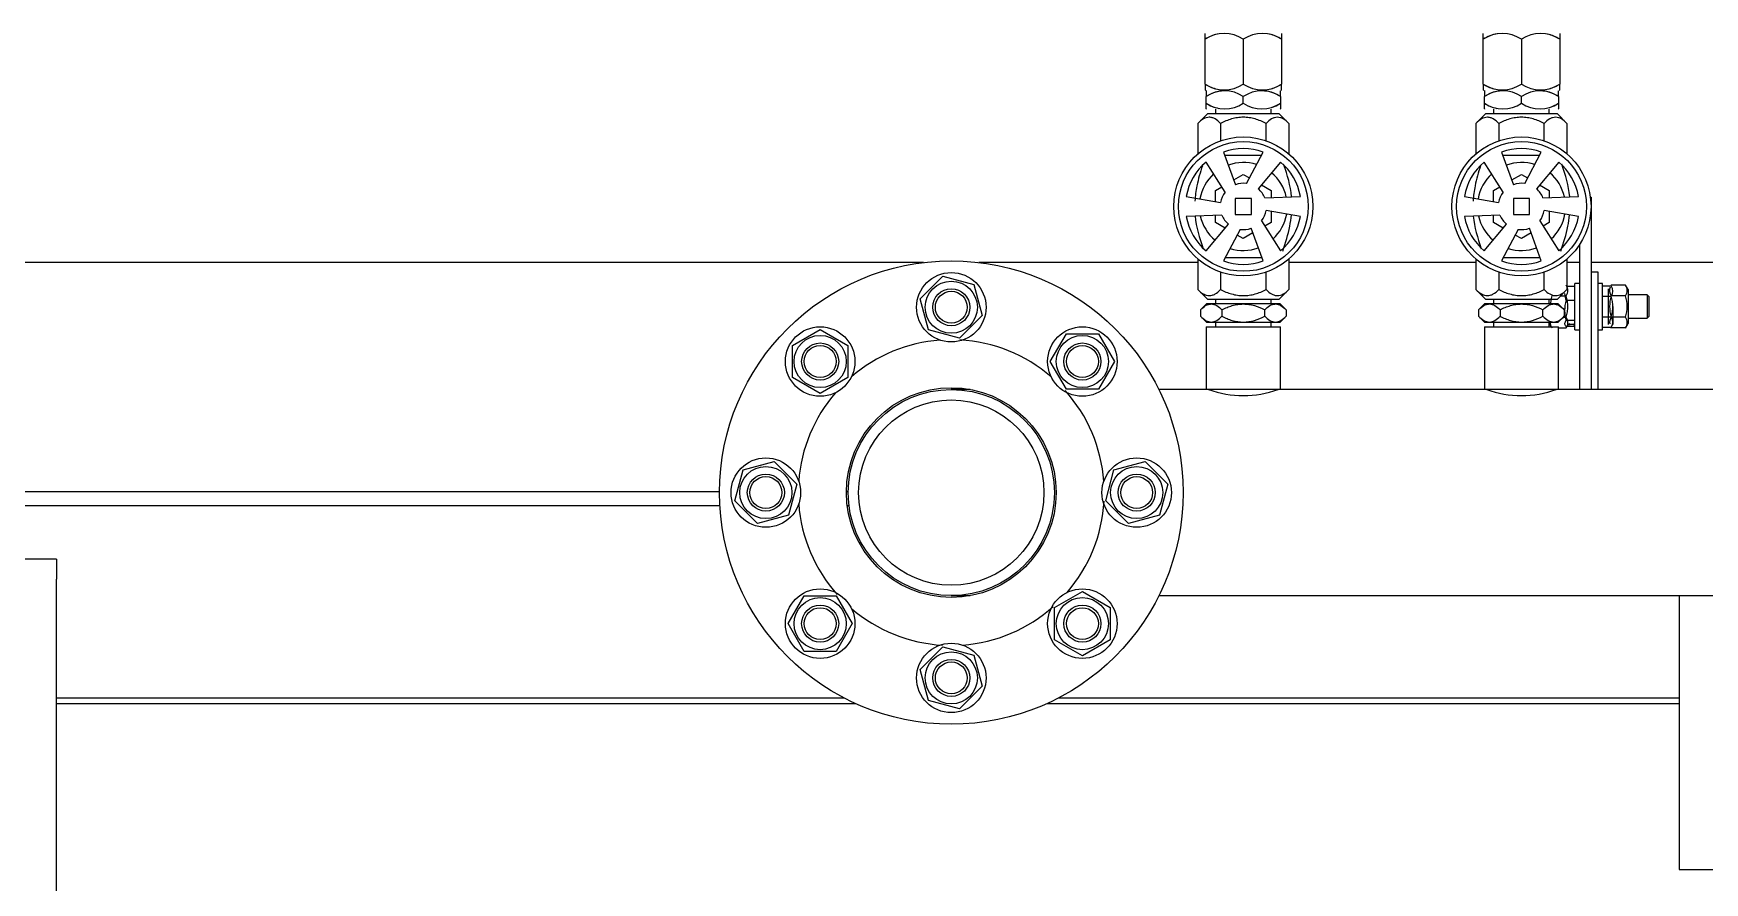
# Model space of a CAD drawing. Extents: x -681219 to -550379, y -242630 to -158199.
# Drawn here: x -625652 to -624718, y -172570 to -172095 of the extents above; entities that cross this region are included whole.
import ezdxf

# ---------------------------------------------------------------- set-up
doc = ezdxf.new("R2010")
doc.units = 0
doc.header["$LTSCALE"] = 1000
for name, color, linetype in [('$TD_AUDIT_GENERATED_(1B1D)', 7, 'CONTINUOUS'), ('$TD_AUDIT_GENERATED_(622A)', 7, 'CONTINUOUS'), ('10_GB93', 7, 'CONTINUOUS'), ('10_GB97.1', 7, 'CONTINUOUS'), ('10_GB97.1_A', 7, 'CONTINUOUS'), ('16_GB97.1', 7, 'CONTINUOUS'), ('B1OS_截止阀DN20', 7, 'CONTINUOUS'), ('DN20×200_YJR3-4C', 7, 'CONTINUOUS'), ('GB3289.26内接头DN20', 7, 'CONTINUOUS'), ('GB9119.8_法兰_DN80', 7, 'CONTINUOUS'), ('M10_GB6170', 7, 'CONTINUOUS'), ('M10_GB6170_A', 7, 'CONTINUOUS'), ('M10×25_GB5783_A', 7, 'CONTINUOUS'), ('M10×30_GB5782', 7, 'CONTINUOUS'), ('M16_GB6170', 7, 'CONTINUOUS'), ('M16×65_GB5783', 7, 'CONTINUOUS'), ('S02020805', 7, 'CONTINUOUS'), ('SPTZ011001301', 7, 'CONTINUOUS'), ('SPTZ011001322', 7, 'CONTINUOUS'), ('SPTZ011001421', 7, 'CONTINUOUS'), ('SPTZ011001462', 7, 'CONTINUOUS'), ('SPTZ011001712', 7, 'CONTINUOUS'), ('SPTZ011001812', 7, 'CONTINUOUS'), ('SPTZ45_020101', 7, 'CONTINUOUS'), ('SPTZ45_020111', 7, 'CONTINUOUS')]:
    doc.layers.add(name, color=color, linetype=linetype)

msp = doc.modelspace()

# ---------------------------------------------------------------- linework, layer by layer
at = {"layer": '$TD_AUDIT_GENERATED_(1B1D)', "color": 7, "linetype": 'Continuous'}
for radius in [57.672, 51.84]:
    msp.add_circle((-625138.9305, -172351.4628), radius, dxfattribs=at)
at = {"layer": '$TD_AUDIT_GENERATED_(622A)', "color": 7, "linetype": 'Continuous'}
for p, q in [((-624996.3705, -172258.7988), (-624954.8985, -172258.7988)), ((-624996.3705, -172258.7988), (-624996.3705, -172293.7908)), ((-624954.8985, -172293.7908), (-624954.8985, -172258.7988)), ((-624840.8505, -172258.7988), (-624799.3785, -172258.7988)), ((-624840.8505, -172258.7988), (-624840.8505, -172293.7908)), ((-624799.3785, -172293.7908), (-624799.3785, -172258.7988)), ((-624954.8985, -172293.7908), (-624996.3705, -172293.7908)), ((-624799.3785, -172293.7908), (-624840.8505, -172293.7908))]:
    msp.add_line(p, q, dxfattribs=at)
at = {"layer": '10_GB93', "color": 7, "linetype": 'Continuous'}
msp.add_line((-624771.3849, -172257.3896), (-624771.3849, -172237.4312), dxfattribs=at)
for centre, start, end in [((-624790.7999, -172247.4104), 253.2490088, 272.8344038), ((-624793.1826, -172247.4104), 267.1655962, 286.7509912)]:
    msp.add_arc(centre, 9.9792, start, end, dxfattribs=at)
at = {"layer": '10_GB97.1', "color": 7, "linetype": 'Continuous'}
for p, q in [((-624774.7545, -172234.4504), (-624777.3465, -172234.4504)), ((-624774.7545, -172260.3704), (-624774.7545, -172234.4504)), ((-624777.3465, -172260.3704), (-624774.7545, -172260.3704))]:
    msp.add_line(p, q, dxfattribs=at)
at = {"layer": '10_GB97.1_A', "color": 7, "linetype": 'Continuous'}
for p, q in [((-624790.3065, -172260.3704), (-624790.3065, -172234.4504)), ((-624787.7145, -172234.4504), (-624790.3065, -172234.4504)), ((-624790.3065, -172260.3704), (-624787.7145, -172260.3704))]:
    msp.add_line(p, q, dxfattribs=at)
at = {"layer": '16_GB97.1', "color": 7, "linetype": 'Continuous'}
for centre in [(-625138.9305, -172247.7828), (-625212.2433, -172278.15), (-625065.6176, -172278.15), (-625242.6105, -172351.4628), (-625035.2505, -172351.4628), (-625212.2433, -172424.7757), (-625065.6176, -172424.7757), (-625138.9305, -172455.1428)]:
    msp.add_circle(centre, 19.44, dxfattribs=at)
at = {"layer": 'B1OS_截止阀DN20', "color": 7, "linetype": 'Continuous'}
for p, q in [((-624995.7225, -172139.5668), (-625001.0748, -172144.9192)), ((-625001.0748, -172144.9192), (-625001.0748, -172162.0054)), ((-624955.5465, -172139.5668), (-624995.7225, -172139.5668)), ((-624988.3547, -172144.9192), (-624988.3547, -172154.6665)), ((-624962.9143, -172154.6665), (-624962.9143, -172144.9192)), ((-624950.1941, -172144.9192), (-624955.5465, -172139.5668)), ((-624950.1941, -172144.9192), (-624950.1941, -172162.0054)), ((-624840.2025, -172139.5668), (-624845.5548, -172144.9192)), ((-624845.5548, -172144.9192), (-624845.5548, -172162.0054)), ((-624800.0265, -172139.5668), (-624840.2025, -172139.5668)), ((-624832.8347, -172144.9192), (-624832.8347, -172154.6665)), ((-624807.3943, -172154.6665), (-624807.3943, -172144.9192)), ((-624794.6741, -172144.9192), (-624800.0265, -172139.5668)), ((-624794.6741, -172144.9192), (-624794.6741, -172162.0054)), ((-624986.7159, -172160.9608), (-624980.0671, -172179.2284)), ((-624965.5718, -172162.8948), (-624986.012, -172162.8948)), ((-624973.8308, -172178.5729), (-624964.553, -172160.9608)), ((-624831.1959, -172160.9608), (-624824.5471, -172179.2284)), ((-624810.0518, -172162.8948), (-624830.492, -172162.8948)), ((-624818.3108, -172178.5729), (-624809.033, -172160.9608)), ((-624985.8471, -172183.4278), (-624996.4608, -172166.587)), ((-624981.0356, -172176.5673), (-624975.6345, -172173.4489)), ((-624975.6345, -172173.4489), (-624972.1817, -172175.4424)), ((-624954.8082, -172166.587), (-624967.3039, -172181.4789)), ((-624830.3271, -172183.4278), (-624840.9408, -172166.587)), ((-624825.5156, -172176.5673), (-624820.1145, -172173.4489)), ((-624820.1145, -172173.4489), (-624816.6617, -172175.4424)), ((-624799.2882, -172166.587), (-624811.7839, -172181.4789)), ((-624991.1865, -172182.4279), (-624987.7337, -172180.4344)), ((-624991.1865, -172188.6646), (-624991.1865, -172182.4279)), ((-624965.4836, -172179.3095), (-624960.0825, -172182.4279)), ((-624960.0825, -172182.4279), (-624960.0825, -172186.4148)), ((-624835.6665, -172182.4279), (-624832.2137, -172180.4344)), ((-624835.6665, -172188.6646), (-624835.6665, -172182.4279)), ((-624809.9636, -172179.3095), (-624804.5625, -172182.4279)), ((-624804.5625, -172182.4279), (-624804.5625, -172186.4148)), ((-625007.5422, -172185.7806), (-624988.3976, -172189.1563)), ((-624971.0985, -172186.8708), (-624980.1705, -172186.8708)), ((-624980.1705, -172186.8708), (-624980.1705, -172195.9428)), ((-624971.0985, -172195.9428), (-624971.0985, -172186.8708)), ((-624963.6182, -172186.5519), (-624943.7267, -172185.7806)), ((-624943.7267, -172197.033), (-624962.8714, -172193.6573)), ((-624960.0825, -172194.1491), (-624960.0825, -172200.3858)), ((-624852.0222, -172185.7806), (-624832.8776, -172189.1563)), ((-624815.5785, -172186.8708), (-624824.6505, -172186.8708)), ((-624824.6505, -172186.8708), (-624824.6505, -172195.9428)), ((-624815.5785, -172195.9428), (-624815.5785, -172186.8708)), ((-624808.0982, -172186.5519), (-624788.2067, -172185.7806)), ((-624788.2067, -172197.033), (-624807.3514, -172193.6573)), ((-624804.5625, -172194.1491), (-624804.5625, -172200.3858)), ((-624987.6508, -172196.2617), (-625007.5422, -172197.033)), ((-624996.4608, -172216.2267), (-624983.965, -172201.3348)), ((-624991.1865, -172200.3858), (-624991.1865, -172196.3988)), ((-624985.7853, -172203.5041), (-624991.1865, -172200.3858)), ((-624980.1705, -172195.9428), (-624971.0985, -172195.9428)), ((-624965.4219, -172199.3858), (-624954.8082, -172216.2267)), ((-624960.0825, -172200.3858), (-624963.5353, -172202.3792)), ((-624832.1308, -172196.2617), (-624852.0222, -172197.033)), ((-624840.9408, -172216.2267), (-624828.445, -172201.3348)), ((-624835.6665, -172200.3858), (-624835.6665, -172196.3988)), ((-624830.2653, -172203.5041), (-624835.6665, -172200.3858)), ((-624824.6505, -172195.9428), (-624815.5785, -172195.9428)), ((-624809.9019, -172199.3858), (-624799.2882, -172216.2267)), ((-624804.5625, -172200.3858), (-624808.0153, -172202.3792)), ((-624977.4382, -172204.2407), (-624986.7159, -172221.8529)), ((-624975.6345, -172209.3647), (-624979.0873, -172207.3712)), ((-624970.2333, -172206.2464), (-624975.6345, -172209.3647)), ((-624964.553, -172221.8529), (-624971.2019, -172203.5852)), ((-624821.9182, -172204.2407), (-624831.1959, -172221.8529)), ((-624820.1145, -172209.3647), (-624823.5673, -172207.3712)), ((-624814.7133, -172206.2464), (-624820.1145, -172209.3647)), ((-624809.033, -172221.8529), (-624815.6819, -172203.5852)), ((-625001.0748, -172220.8082), (-625001.0748, -172237.8945)), ((-624985.6971, -172219.9188), (-624965.257, -172219.9188)), ((-624950.1941, -172220.8082), (-624950.1941, -172237.8945)), ((-624845.5548, -172220.8082), (-624845.5548, -172237.8945)), ((-624830.1771, -172219.9188), (-624809.737, -172219.9188)), ((-624794.6741, -172220.8082), (-624794.6741, -172237.8945)), ((-624988.3547, -172228.1471), (-624988.3547, -172237.8945)), ((-624962.9143, -172237.8945), (-624962.9143, -172228.1471)), ((-624832.8347, -172228.1471), (-624832.8347, -172237.8945)), ((-624807.3943, -172237.8945), (-624807.3943, -172228.1471)), ((-625001.0748, -172237.8945), (-624995.7225, -172243.2468)), ((-624955.5465, -172243.2468), (-624950.1941, -172237.8945)), ((-624845.5548, -172237.8945), (-624840.2025, -172243.2468)), ((-624800.0265, -172243.2468), (-624794.6741, -172237.8945)), ((-624995.7225, -172243.2468), (-624955.5465, -172243.2468)), ((-624840.2025, -172243.2468), (-624800.0265, -172243.2468))]:
    msp.add_line(p, q, dxfattribs=at)
for centre, radius in [((-624975.6345, -172191.4068), 38.88), ((-624975.6345, -172191.4068), 36.288), ((-624820.1145, -172191.4068), 38.88), ((-624820.1145, -172191.4068), 36.288)]:
    msp.add_circle(centre, radius, dxfattribs=at)
for centre, radius, start, end in [((-624975.6345, -172191.4068), 32.4, 70, 110), ((-624820.1145, -172191.4068), 32.4, 70, 110), ((-624975.6345, -172191.4068), 32.4, 130, 170), ((-624975.6345, -172191.4068), 24.624, 132.4799815, 170), ((-624975.6345, -172191.4068), 24.624, 72.4799815, 110), ((-624975.6345, -172191.4068), 24.624, 12.4799815, 50), ((-624975.6345, -172191.4068), 32.4, 10, 50), ((-624820.1145, -172191.4068), 32.4, 130, 170), ((-624820.1145, -172191.4068), 24.624, 132.4799815, 170), ((-624820.1145, -172191.4068), 24.624, 72.4799815, 110), ((-624820.1145, -172191.4068), 24.624, 12.4799815, 50), ((-624820.1145, -172191.4068), 32.4, 10, 50), ((-624975.6345, -172191.4068), 12.96, 142, 170), ((-624975.6345, -172191.4068), 12.96, 82, 110), ((-624975.6345, -172191.4068), 12.96, 22, 50), ((-624820.1145, -172191.4068), 12.96, 142, 170), ((-624820.1145, -172191.4068), 12.96, 82, 110), ((-624820.1145, -172191.4068), 12.96, 22, 50), ((-624975.6345, -172191.4068), 12.96, 322, 350), ((-624820.1145, -172191.4068), 12.96, 322, 350), ((-624975.6345, -172191.4068), 32.4, 190, 230), ((-624975.6345, -172191.4068), 24.624, 192.4799815, 230), ((-624975.6345, -172191.4068), 12.96, 202, 230), ((-624975.6345, -172191.4068), 24.624, 312.4799815, 350), ((-624975.6345, -172191.4068), 32.4, 310, 350), ((-624820.1145, -172191.4068), 32.4, 190, 230), ((-624820.1145, -172191.4068), 24.624, 192.4799815, 230), ((-624820.1145, -172191.4068), 12.96, 202, 230), ((-624820.1145, -172191.4068), 24.624, 312.4799815, 350), ((-624820.1145, -172191.4068), 32.4, 310, 350), ((-624975.6345, -172191.4068), 12.96, 262, 290), ((-624820.1145, -172191.4068), 12.96, 262, 290), ((-624975.6345, -172191.4068), 32.4, 250, 290), ((-624975.6345, -172191.4068), 24.624, 252.4799815, 290), ((-624820.1145, -172191.4068), 32.4, 250, 290), ((-624820.1145, -172191.4068), 24.624, 252.4799815, 290)]:
    msp.add_arc(centre, radius, start, end, dxfattribs=at)
for points, knots in [([(-624988.3547, -172144.9192), (-624989.3488, -172143.925), (-624990.3655, -172143.0798), (-624991.9449, -172142.1742), (-624992.4806, -172141.9333), (-624993.3011, -172141.6849), (-624993.5775, -172141.6209), (-624994.1364, -172141.5341), (-624994.4158, -172141.5119), (-624995.8042, -172141.5066), (-624996.896, -172141.8435), (-624999.0492, -172143.0648), (-625000.0772, -172143.9215), (-625001.0748, -172144.9192)], [0, 0, 0, 0, 0.25, 0.25, 0.375, 0.375, 0.4375, 0.4375, 0.5, 0.5, 0.75, 0.75, 1, 1, 1, 1]), ([(-624962.9143, -172144.9192), (-624963.8998, -172144.4264), (-624964.9057, -172143.966), (-624966.973, -172143.1333), (-624968.0228, -172142.7663), (-624970.1501, -172142.1603), (-624971.2294, -172141.9206), (-624973.4256, -172141.5946), (-624974.5481, -172141.5098), (-624976.7614, -172141.5118), (-624977.8602, -172141.5966), (-624979.4976, -172141.8404), (-624980.0416, -172141.941), (-624981.1261, -172142.1788), (-624981.6685, -172142.3164), (-624984.3456, -172143.0814), (-624986.3806, -172143.9321), (-624988.3547, -172144.9192)], [0, 0, 0, 0, 0.125, 0.125, 0.25, 0.25, 0.375, 0.375, 0.5, 0.5, 0.625, 0.625, 0.6875, 0.6875, 0.75, 0.75, 1, 1, 1, 1]), ([(-624950.1941, -172144.9192), (-624951.1862, -172143.927), (-624952.2045, -172143.0786), (-624953.5319, -172142.3193), (-624953.8001, -172142.1827), (-624954.3429, -172141.9441), (-624954.6186, -172141.8417), (-624955.4457, -172141.5952), (-624955.997, -172141.5114), (-624957.0993, -172141.5102), (-624957.6503, -172141.5928), (-624958.4766, -172141.8371), (-624958.7525, -172141.9389), (-624959.2963, -172142.1769), (-624959.5651, -172142.3132), (-624960.8959, -172143.0721), (-624961.9178, -172143.9227), (-624962.9143, -172144.9192)], [0, 0, 0, 0, 0.25, 0.25, 0.3125, 0.3125, 0.375, 0.375, 0.5, 0.5, 0.625, 0.625, 0.6875, 0.6875, 0.75, 0.75, 1, 1, 1, 1]), ([(-624832.8347, -172144.9192), (-624833.8288, -172143.925), (-624834.8455, -172143.0798), (-624836.4249, -172142.1742), (-624836.9606, -172141.9333), (-624837.7811, -172141.6849), (-624838.0575, -172141.6209), (-624838.6164, -172141.5341), (-624838.8958, -172141.5119), (-624840.2842, -172141.5066), (-624841.376, -172141.8435), (-624843.5292, -172143.0648), (-624844.5572, -172143.9215), (-624845.5548, -172144.9192)], [0, 0, 0, 0, 0.25, 0.25, 0.375, 0.375, 0.4375, 0.4375, 0.5, 0.5, 0.75, 0.75, 1, 1, 1, 1]), ([(-624807.3943, -172144.9192), (-624808.3798, -172144.4264), (-624809.3857, -172143.966), (-624811.453, -172143.1333), (-624812.5028, -172142.7663), (-624814.6301, -172142.1603), (-624815.7094, -172141.9206), (-624817.9056, -172141.5946), (-624819.0281, -172141.5098), (-624821.2414, -172141.5118), (-624822.3402, -172141.5966), (-624823.9776, -172141.8404), (-624824.5216, -172141.941), (-624825.6061, -172142.1788), (-624826.1485, -172142.3164), (-624828.8256, -172143.0814), (-624830.8606, -172143.9321), (-624832.8347, -172144.9192)], [0, 0, 0, 0, 0.125, 0.125, 0.25, 0.25, 0.375, 0.375, 0.5, 0.5, 0.625, 0.625, 0.6875, 0.6875, 0.75, 0.75, 1, 1, 1, 1]), ([(-624794.6741, -172144.9192), (-624795.6662, -172143.927), (-624796.6845, -172143.0786), (-624798.0119, -172142.3193), (-624798.2801, -172142.1827), (-624798.8229, -172141.9441), (-624799.0986, -172141.8417), (-624799.9257, -172141.5952), (-624800.477, -172141.5114), (-624801.5793, -172141.5102), (-624802.1303, -172141.5928), (-624802.9566, -172141.8371), (-624803.2325, -172141.9389), (-624803.7763, -172142.1769), (-624804.0451, -172142.3132), (-624805.3759, -172143.0721), (-624806.3978, -172143.9227), (-624807.3943, -172144.9192)], [0, 0, 0, 0, 0.25, 0.25, 0.3125, 0.3125, 0.375, 0.375, 0.5, 0.5, 0.625, 0.625, 0.6875, 0.6875, 0.75, 0.75, 1, 1, 1, 1]), ([(-624998.4556, -172168.6306), (-624999.7718, -172172.4324), (-625001.6053, -172178.6021), (-625002.5215, -172185.4964), (-625002.6973, -172188.3677)], [0.099069494, 0.099069494, 0.099069494, 0.099069494, 0.303014637, 0.448727297, 0.448727297, 0.448727297, 0.448727297]), ([(-624842.9356, -172168.6306), (-624844.2518, -172172.4324), (-624846.0853, -172178.6021), (-624847.0015, -172185.4964), (-624847.1773, -172188.3677)], [0.099069494, 0.099069494, 0.099069494, 0.099069494, 0.303014637, 0.448727297, 0.448727297, 0.448727297, 0.448727297]), ([(-624953.6108, -172216.3324), (-624951.9308, -172211.55), (-624949.997, -172205.2839), (-624948.9537, -172198.2736), (-624948.7435, -172196.116)], [0.060839272, 0.060839272, 0.060839272, 0.060839272, 0.310355256, 0.420121716, 0.420121716, 0.420121716, 0.420121716]), ([(-624798.0908, -172216.3324), (-624796.4108, -172211.55), (-624794.477, -172205.2839), (-624793.4337, -172198.2736), (-624793.2235, -172196.116)], [0.060839272, 0.060839272, 0.060839272, 0.060839272, 0.310355256, 0.420121716, 0.420121716, 0.420121716, 0.420121716]), ([(-625001.0748, -172237.8945), (-625000.0827, -172238.8866), (-624999.0645, -172239.7351), (-624997.7371, -172240.4943), (-624997.4688, -172240.6309), (-624996.926, -172240.8696), (-624996.6504, -172240.9719), (-624995.8232, -172241.2184), (-624995.272, -172241.3022), (-624994.1697, -172241.3034), (-624993.6187, -172241.2209), (-624992.7924, -172240.9765), (-624992.5165, -172240.8747), (-624991.9727, -172240.6367), (-624991.7038, -172240.5004), (-624990.3731, -172239.7415), (-624989.3511, -172238.8909), (-624988.3547, -172237.8945)], [0, 0, 0, 0, 0.25, 0.25, 0.3125, 0.3125, 0.375, 0.375, 0.5, 0.5, 0.625, 0.625, 0.6875, 0.6875, 0.75, 0.75, 1, 1, 1, 1]), ([(-624988.3547, -172237.8945), (-624986.3806, -172238.8815), (-624984.3456, -172239.7323), (-624981.6685, -172240.4972), (-624981.1261, -172240.6349), (-624980.0416, -172240.8726), (-624979.4976, -172240.9732), (-624977.8602, -172241.217), (-624976.7614, -172241.3018), (-624974.5481, -172241.3038), (-624973.4256, -172241.219), (-624971.2294, -172240.893), (-624970.1501, -172240.6534), (-624968.0228, -172240.0473), (-624966.973, -172239.6803), (-624964.9057, -172238.8477), (-624963.8998, -172238.3872), (-624962.9143, -172237.8945)], [0, 0, 0, 0, 0.25, 0.25, 0.3125, 0.3125, 0.375, 0.375, 0.5, 0.5, 0.625, 0.625, 0.75, 0.75, 0.875, 0.875, 1, 1, 1, 1]), ([(-624962.9143, -172237.8945), (-624961.9201, -172238.8886), (-624960.9035, -172239.7339), (-624959.324, -172240.6395), (-624958.7883, -172240.8803), (-624957.9678, -172241.1287), (-624957.6915, -172241.1927), (-624957.1326, -172241.2795), (-624956.8532, -172241.3017), (-624955.4647, -172241.3071), (-624954.3729, -172240.9702), (-624952.2197, -172239.7489), (-624951.1917, -172238.8921), (-624950.1941, -172237.8945)], [0, 0, 0, 0, 0.25, 0.25, 0.375, 0.375, 0.4375, 0.4375, 0.5, 0.5, 0.75, 0.75, 1, 1, 1, 1]), ([(-624845.5548, -172237.8945), (-624844.5627, -172238.8866), (-624843.5445, -172239.7351), (-624842.2171, -172240.4943), (-624841.9488, -172240.6309), (-624841.406, -172240.8696), (-624841.1304, -172240.9719), (-624840.3032, -172241.2184), (-624839.752, -172241.3022), (-624838.6497, -172241.3034), (-624838.0987, -172241.2209), (-624837.2724, -172240.9765), (-624836.9965, -172240.8747), (-624836.4527, -172240.6367), (-624836.1838, -172240.5004), (-624834.8531, -172239.7415), (-624833.8311, -172238.8909), (-624832.8347, -172237.8945)], [0, 0, 0, 0, 0.25, 0.25, 0.3125, 0.3125, 0.375, 0.375, 0.5, 0.5, 0.625, 0.625, 0.6875, 0.6875, 0.75, 0.75, 1, 1, 1, 1]), ([(-624832.8347, -172237.8945), (-624830.8606, -172238.8815), (-624828.8256, -172239.7323), (-624826.1485, -172240.4972), (-624825.6061, -172240.6349), (-624824.5216, -172240.8726), (-624823.9776, -172240.9732), (-624822.3402, -172241.217), (-624821.2414, -172241.3018), (-624819.0281, -172241.3038), (-624817.9056, -172241.219), (-624815.7094, -172240.893), (-624814.6301, -172240.6534), (-624812.5028, -172240.0473), (-624811.453, -172239.6803), (-624809.3857, -172238.8477), (-624808.3798, -172238.3872), (-624807.3943, -172237.8945)], [0, 0, 0, 0, 0.25, 0.25, 0.3125, 0.3125, 0.375, 0.375, 0.5, 0.5, 0.625, 0.625, 0.75, 0.75, 0.875, 0.875, 1, 1, 1, 1]), ([(-624807.3943, -172237.8945), (-624806.4001, -172238.8886), (-624805.3835, -172239.7339), (-624803.804, -172240.6395), (-624803.2683, -172240.8803), (-624802.4478, -172241.1287), (-624802.1715, -172241.1927), (-624801.6126, -172241.2795), (-624801.3332, -172241.3017), (-624799.9447, -172241.3071), (-624798.8529, -172240.9702), (-624796.6997, -172239.7489), (-624795.6717, -172238.8921), (-624794.6741, -172237.8945)], [0, 0, 0, 0, 0.25, 0.25, 0.375, 0.375, 0.4375, 0.4375, 0.5, 0.5, 0.75, 0.75, 1, 1, 1, 1])]:
    msp.add_open_spline(points, degree=3, knots=knots, dxfattribs=at)
for points in [[(-624948.6605, -172185.9512), (-624949.2251, -172179.8044), (-624950.9324, -172174.0038), (-624953.1357, -172167.7535)], [(-624793.1405, -172185.9512), (-624793.7051, -172179.8044), (-624795.4124, -172174.0038), (-624797.6157, -172167.7535)], [(-625002.5622, -172196.8681), (-625001.9555, -172203.0076), (-625000.263, -172208.8264), (-624998.089, -172215.0983)], [(-624847.0422, -172196.8681), (-624846.4355, -172203.0076), (-624844.743, -172208.8264), (-624842.569, -172215.0983)]]:
    msp.add_open_spline(points, degree=3, dxfattribs=at)
at = {"layer": 'DN20×200_YJR3-4C', "color": 7, "linetype": 'Continuous'}
for p, q in [((-624997.0185, -172097.9037), (-624997.0185, -172094.5956)), ((-624997.0185, -172122.9099), (-624997.0185, -172097.9037)), ((-624975.6345, -172097.9037), (-624975.6345, -172122.9099)), ((-624954.2505, -172094.5956), (-624954.2505, -172097.9037)), ((-624954.2505, -172097.9037), (-624954.2505, -172122.9099)), ((-624841.4985, -172097.9037), (-624841.4985, -172094.5956)), ((-624841.4985, -172122.9099), (-624841.4985, -172097.9037)), ((-624820.1145, -172097.9037), (-624820.1145, -172122.9099)), ((-624798.7305, -172094.5956), (-624798.7305, -172097.9037)), ((-624798.7305, -172097.9037), (-624798.7305, -172122.9099)), ((-624997.0185, -172122.9099), (-624997.0185, -172126.218)), ((-624997.0185, -172126.218), (-624996.6297, -172126.6068)), ((-624954.6393, -172126.6068), (-624954.2505, -172126.218)), ((-624954.2505, -172126.218), (-624954.2505, -172122.9099)), ((-624841.4985, -172122.9099), (-624841.4985, -172126.218)), ((-624841.4985, -172126.218), (-624841.1097, -172126.6068)), ((-624799.1193, -172126.6068), (-624798.7305, -172126.218)), ((-624798.7305, -172126.218), (-624798.7305, -172122.9099))]:
    msp.add_line(p, q, dxfattribs=at)
for centre, radius, start, end in [((-624986.3265, -172113.7867), 19.1465, 56.0525469, 123.9474531), ((-624986.3265, -172113.6989), 19.0737, 98.6949559, 124.0946648), ((-624964.9425, -172113.6989), 19.0737, 55.9053352, 124.0946648), ((-624964.9425, -172113.7866), 19.1464, 56.0524223, 78.1195573), ((-624830.8065, -172113.7867), 19.1465, 56.0525469, 123.9474531), ((-624830.8065, -172113.6989), 19.0737, 98.6949559, 124.0946648), ((-624809.4225, -172113.6989), 19.0737, 55.9053352, 124.0946648), ((-624809.4225, -172113.7866), 19.1464, 56.0524223, 78.1195573), ((-624986.3265, -172107.027), 19.1465, 236.0525469, 255.1759618), ((-624986.3265, -172107.1147), 19.0737, 235.9053352, 304.0946648), ((-624964.9425, -172107.027), 19.1465, 236.0525469, 303.9474531), ((-624964.9425, -172107.027), 19.1464, 285.104909, 303.9475777), ((-624830.8065, -172107.027), 19.1465, 236.0525469, 255.1759618), ((-624830.8065, -172107.1147), 19.0737, 235.9053352, 304.0946648), ((-624809.4225, -172107.027), 19.1465, 236.0525469, 303.9474531), ((-624809.4225, -172107.027), 19.1464, 285.104909, 303.9475777)]:
    msp.add_arc(centre, radius, start, end, dxfattribs=at)
at = {"layer": 'GB3289.26内接头DN20', "color": 7, "linetype": 'Continuous'}
for p, q in [((-624996.2409, -172126.6068), (-624996.3705, -172126.7364)), ((-624996.3705, -172126.7364), (-624996.3705, -172129.9443)), ((-624954.8985, -172129.9443), (-624954.8985, -172126.7364)), ((-624840.7209, -172126.6068), (-624840.8505, -172126.7364)), ((-624840.8505, -172126.7364), (-624840.8505, -172129.9443)), ((-624799.3785, -172129.9443), (-624799.3785, -172126.7364)), ((-624996.3705, -172133.6374), (-624996.3705, -172129.9443)), ((-624996.3705, -172136.8452), (-624996.3705, -172133.6374)), ((-624996.3705, -172136.8452), (-624996.2409, -172136.9748)), ((-624991.1865, -172136.9748), (-624991.1865, -172139.5668)), ((-624975.6345, -172133.6374), (-624975.6345, -172129.9443)), ((-624960.0825, -172139.5668), (-624960.0825, -172136.9748)), ((-624955.0281, -172136.9748), (-624954.8985, -172136.8452)), ((-624954.8985, -172129.9443), (-624954.8985, -172133.6374)), ((-624954.8985, -172133.6374), (-624954.8985, -172136.8452)), ((-624840.8505, -172133.6374), (-624840.8505, -172129.9443)), ((-624840.8505, -172136.8452), (-624840.8505, -172133.6374)), ((-624840.8505, -172136.8452), (-624840.7209, -172136.9748)), ((-624835.6665, -172136.9748), (-624835.6665, -172139.5668)), ((-624820.1145, -172133.6374), (-624820.1145, -172129.9443)), ((-624804.5625, -172139.5668), (-624804.5625, -172136.9748)), ((-624799.5081, -172136.9748), (-624799.3785, -172136.8452)), ((-624799.3785, -172129.9443), (-624799.3785, -172133.6374)), ((-624799.3785, -172133.6374), (-624799.3785, -172136.8452)), ((-624996.2409, -172245.8388), (-624999.5783, -172249.1763)), ((-624999.5783, -172249.1763), (-624999.5783, -172252.8694)), ((-624955.0281, -172245.8388), (-624996.2409, -172245.8388)), ((-624991.1865, -172243.2468), (-624991.1865, -172245.8388)), ((-624987.6064, -172249.1763), (-624987.6064, -172252.8694)), ((-624963.6625, -172252.8694), (-624963.6625, -172249.1763)), ((-624960.0825, -172245.8388), (-624960.0825, -172243.2468)), ((-624951.6906, -172249.1763), (-624955.0281, -172245.8388)), ((-624951.6906, -172249.1763), (-624951.6906, -172252.8694)), ((-624840.7209, -172245.8388), (-624844.0583, -172249.1763)), ((-624844.0583, -172249.1763), (-624844.0583, -172252.8694)), ((-624799.5081, -172245.8388), (-624840.7209, -172245.8388)), ((-624835.6665, -172243.2468), (-624835.6665, -172245.8388)), ((-624832.0864, -172249.1763), (-624832.0864, -172252.8694)), ((-624808.1425, -172252.8694), (-624808.1425, -172249.1763)), ((-624804.5625, -172245.8388), (-624804.5625, -172243.2468)), ((-624796.1706, -172249.1763), (-624799.5081, -172245.8388)), ((-624796.1706, -172249.1763), (-624796.1706, -172252.8694)), ((-624999.5783, -172252.8694), (-624996.2409, -172256.2068)), ((-624996.2409, -172256.2068), (-624955.0281, -172256.2068)), ((-624991.1865, -172256.2068), (-624991.1865, -172258.7988)), ((-624960.0825, -172258.7988), (-624960.0825, -172256.2068)), ((-624955.0281, -172256.2068), (-624951.6906, -172252.8694)), ((-624844.0583, -172252.8694), (-624840.7209, -172256.2068)), ((-624840.7209, -172256.2068), (-624799.5081, -172256.2068)), ((-624835.6665, -172256.2068), (-624835.6665, -172258.7988)), ((-624804.5625, -172258.7988), (-624804.5625, -172256.2068)), ((-624799.5081, -172256.2068), (-624796.1706, -172252.8694))]:
    msp.add_line(p, q, dxfattribs=at)
for centre, radius, start, end in [((-624986.0025, -172145.261), 18.4958, 86.3447811, 124.0944153), ((-624986.0025, -172145.261), 18.4959, 55.9056174, 124.0943826), ((-624965.2665, -172145.2609), 18.4958, 55.9054873, 124.0945127), ((-624965.2665, -172145.261), 18.4959, 55.9056174, 85.3199428), ((-624830.4825, -172145.261), 18.4958, 86.3447811, 124.0944153), ((-624830.4825, -172145.261), 18.4959, 55.9056174, 124.0943826), ((-624809.7465, -172145.2609), 18.4958, 55.9054873, 124.0945127), ((-624809.7465, -172145.261), 18.4959, 55.9056174, 85.3199428), ((-624986.0025, -172118.3207), 18.4958, 235.9055847, 259.6657418), ((-624986.0025, -172118.3206), 18.4959, 235.9056174, 304.0943826), ((-624965.2665, -172118.3207), 18.4958, 235.9054873, 304.0945127), ((-624965.2665, -172118.3206), 18.4959, 286.9908648, 304.0943826), ((-624830.4825, -172118.3207), 18.4958, 235.9055847, 259.6657418), ((-624830.4825, -172118.3206), 18.4959, 235.9056174, 304.0943826), ((-624809.7465, -172118.3207), 18.4958, 235.9054873, 304.0945127), ((-624809.7465, -172118.3206), 18.4959, 286.9908648, 304.0943826)]:
    msp.add_arc(centre, radius, start, end, dxfattribs=at)
for points, knots in [([(-624999.5783, -172249.1763), (-624998.6433, -172248.2412), (-624997.687, -172247.446), (-624996.2011, -172246.5936), (-624995.6971, -172246.3669), (-624994.925, -172246.1328), (-624994.665, -172246.0725), (-624994.1391, -172245.9906), (-624993.8762, -172245.9696), (-624992.5698, -172245.9639), (-624991.5424, -172246.2804), (-624989.5162, -172247.4285), (-624988.5474, -172248.2353), (-624987.6064, -172249.1763)], [0, 0, 0, 0, 0.25, 0.25, 0.375, 0.375, 0.4375, 0.4375, 0.5, 0.5, 0.75, 0.75, 1, 1, 1, 1]), ([(-624987.6064, -172249.1763), (-624986.679, -172248.7126), (-624985.7326, -172248.2794), (-624983.7877, -172247.4959), (-624982.7988, -172247.1502), (-624980.7966, -172246.5798), (-624979.781, -172246.3543), (-624977.7148, -172246.0475), (-624976.6581, -172245.9675), (-624974.5742, -172245.9694), (-624973.5399, -172246.0492), (-624971.9991, -172246.2786), (-624971.4873, -172246.3732), (-624970.4669, -172246.5968), (-624969.9568, -172246.7263), (-624967.436, -172247.4464), (-624965.5205, -172248.2473), (-624963.6625, -172249.1763)], [0, 0, 0, 0, 0.125, 0.125, 0.25, 0.25, 0.375, 0.375, 0.5, 0.5, 0.625, 0.625, 0.6875, 0.6875, 0.75, 0.75, 1, 1, 1, 1]), ([(-624963.6625, -172249.1763), (-624962.7271, -172248.2409), (-624961.7706, -172247.4455), (-624960.2845, -172246.5933), (-624959.7805, -172246.3666), (-624959.0085, -172246.1326), (-624958.7485, -172246.0724), (-624958.2227, -172245.9905), (-624957.9597, -172245.9696), (-624956.6533, -172245.9641), (-624955.626, -172246.2806), (-624953.6001, -172247.4288), (-624952.6314, -172248.2355), (-624951.6906, -172249.1763)], [0, 0, 0, 0, 0.25, 0.25, 0.375, 0.375, 0.4375, 0.4375, 0.5, 0.5, 0.75, 0.75, 1, 1, 1, 1]), ([(-624844.0583, -172249.1763), (-624843.1233, -172248.2412), (-624842.167, -172247.446), (-624840.6811, -172246.5936), (-624840.1771, -172246.3669), (-624839.405, -172246.1328), (-624839.145, -172246.0725), (-624838.6191, -172245.9906), (-624838.3562, -172245.9696), (-624837.0498, -172245.9639), (-624836.0224, -172246.2804), (-624833.9962, -172247.4285), (-624833.0274, -172248.2353), (-624832.0864, -172249.1763)], [0, 0, 0, 0, 0.25, 0.25, 0.375, 0.375, 0.4375, 0.4375, 0.5, 0.5, 0.75, 0.75, 1, 1, 1, 1]), ([(-624832.0864, -172249.1763), (-624831.159, -172248.7126), (-624830.2126, -172248.2794), (-624828.2677, -172247.4959), (-624827.2788, -172247.1502), (-624825.2766, -172246.5798), (-624824.261, -172246.3543), (-624822.1948, -172246.0475), (-624821.1381, -172245.9675), (-624819.0542, -172245.9694), (-624818.0199, -172246.0492), (-624816.4791, -172246.2786), (-624815.9673, -172246.3732), (-624814.9469, -172246.5968), (-624814.4368, -172246.7263), (-624811.916, -172247.4464), (-624810.0005, -172248.2473), (-624808.1425, -172249.1763)], [0, 0, 0, 0, 0.125, 0.125, 0.25, 0.25, 0.375, 0.375, 0.5, 0.5, 0.625, 0.625, 0.6875, 0.6875, 0.75, 0.75, 1, 1, 1, 1]), ([(-624808.1425, -172249.1763), (-624807.2071, -172248.2409), (-624806.2506, -172247.4455), (-624804.7645, -172246.5933), (-624804.2605, -172246.3666), (-624803.4885, -172246.1326), (-624803.2285, -172246.0724), (-624802.7027, -172245.9905), (-624802.4397, -172245.9696), (-624801.1333, -172245.9641), (-624800.106, -172246.2806), (-624798.0801, -172247.4288), (-624797.1114, -172248.2355), (-624796.1706, -172249.1763)], [0, 0, 0, 0, 0.25, 0.25, 0.375, 0.375, 0.4375, 0.4375, 0.5, 0.5, 0.75, 0.75, 1, 1, 1, 1]), ([(-624999.5783, -172252.8694), (-624998.6433, -172253.8044), (-624997.687, -172254.5997), (-624996.2011, -172255.452), (-624995.6971, -172255.6788), (-624994.925, -172255.9128), (-624994.665, -172255.9731), (-624994.1391, -172256.055), (-624993.8762, -172256.076), (-624992.5698, -172256.0817), (-624991.5424, -172255.7653), (-624989.5162, -172254.6171), (-624988.5474, -172253.8103), (-624987.6064, -172252.8694)], [0, 0, 0, 0, 0.25, 0.25, 0.375, 0.375, 0.4375, 0.4375, 0.5, 0.5, 0.75, 0.75, 1, 1, 1, 1]), ([(-624987.6064, -172252.8694), (-624986.679, -172253.333), (-624985.7326, -172253.7663), (-624983.7877, -172254.5497), (-624982.7988, -172254.8954), (-624980.7966, -172255.4659), (-624979.781, -172255.6914), (-624977.7148, -172255.9982), (-624976.6581, -172256.0781), (-624974.5742, -172256.0763), (-624973.5399, -172255.9965), (-624971.9991, -172255.7671), (-624971.4873, -172255.6724), (-624970.4669, -172255.4488), (-624969.9568, -172255.3194), (-624967.436, -172254.5992), (-624965.5205, -172253.7983), (-624963.6625, -172252.8694)], [0, 0, 0, 0, 0.125, 0.125, 0.25, 0.25, 0.375, 0.375, 0.5, 0.5, 0.625, 0.625, 0.6875, 0.6875, 0.75, 0.75, 1, 1, 1, 1]), ([(-624963.6625, -172252.8694), (-624962.7271, -172253.8048), (-624961.7706, -172254.6001), (-624960.2845, -172255.4524), (-624959.7805, -172255.6791), (-624959.0085, -172255.913), (-624958.7485, -172255.9733), (-624958.2227, -172256.0551), (-624957.9597, -172256.0761), (-624956.6533, -172256.0816), (-624955.626, -172255.765), (-624953.6001, -172254.6169), (-624952.6314, -172253.8101), (-624951.6906, -172252.8694)], [0, 0, 0, 0, 0.25, 0.25, 0.375, 0.375, 0.4375, 0.4375, 0.5, 0.5, 0.75, 0.75, 1, 1, 1, 1]), ([(-624844.0583, -172252.8694), (-624843.1233, -172253.8044), (-624842.167, -172254.5997), (-624840.6811, -172255.452), (-624840.1771, -172255.6788), (-624839.405, -172255.9128), (-624839.145, -172255.9731), (-624838.6191, -172256.055), (-624838.3562, -172256.076), (-624837.0498, -172256.0817), (-624836.0224, -172255.7653), (-624833.9962, -172254.6171), (-624833.0274, -172253.8103), (-624832.0864, -172252.8694)], [0, 0, 0, 0, 0.25, 0.25, 0.375, 0.375, 0.4375, 0.4375, 0.5, 0.5, 0.75, 0.75, 1, 1, 1, 1]), ([(-624832.0864, -172252.8694), (-624831.159, -172253.333), (-624830.2126, -172253.7663), (-624828.2677, -172254.5497), (-624827.2788, -172254.8954), (-624825.2766, -172255.4659), (-624824.261, -172255.6914), (-624822.1948, -172255.9982), (-624821.1381, -172256.0781), (-624819.0542, -172256.0763), (-624818.0199, -172255.9965), (-624816.4791, -172255.7671), (-624815.9673, -172255.6724), (-624814.9469, -172255.4488), (-624814.4368, -172255.3194), (-624811.916, -172254.5992), (-624810.0005, -172253.7983), (-624808.1425, -172252.8694)], [0, 0, 0, 0, 0.125, 0.125, 0.25, 0.25, 0.375, 0.375, 0.5, 0.5, 0.625, 0.625, 0.6875, 0.6875, 0.75, 0.75, 1, 1, 1, 1]), ([(-624808.1425, -172252.8694), (-624807.2071, -172253.8048), (-624806.2506, -172254.6001), (-624804.7645, -172255.4524), (-624804.2605, -172255.6791), (-624803.4885, -172255.913), (-624803.2285, -172255.9733), (-624802.7027, -172256.0551), (-624802.4397, -172256.0761), (-624801.1333, -172256.0816), (-624800.106, -172255.765), (-624798.0801, -172254.6169), (-624797.1114, -172253.8101), (-624796.1706, -172252.8694)], [0, 0, 0, 0, 0.25, 0.25, 0.375, 0.375, 0.4375, 0.4375, 0.5, 0.5, 0.75, 0.75, 1, 1, 1, 1])]:
    msp.add_open_spline(points, degree=3, knots=knots, dxfattribs=at)
at = {"layer": 'GB9119.8_法兰_DN80', "color": 7, "linetype": 'Continuous'}
for radius in [129.6, 58.644]:
    msp.add_circle((-625138.9305, -172351.4628), radius, dxfattribs=at)
for start, end in [(94.2472137, 130.7527863), (49.2472137, 86.8022906), (139.2472137, 175.7527863), (4.2472137, 41.8229269), (184.2472137, 221.8257872), (319.2472137, 356.8195305), (229.2472137, 266.7287202), (274.2472137, 311.816038)]:
    msp.add_arc((-625138.9305, -172351.4628), 85.536, start, end, dxfattribs=at)
at = {"layer": 'M10_GB6170', "color": 7, "linetype": 'Continuous'}
for p, q in [((-624769.9225, -172235.4168), (-624770.1989, -172235.8954)), ((-624761.9483, -172235.4386), (-624769.9351, -172235.4386)), ((-624760.4985, -172237.9496), (-624761.9608, -172235.4168)), ((-624760.4985, -172237.9496), (-624760.4985, -172256.8712)), ((-624761.9484, -172241.3921), (-624769.935, -172241.3921)), ((-624770.1989, -172258.9254), (-624769.9225, -172259.404)), ((-624761.9483, -172253.3641), (-624769.9351, -172253.3641)), ((-624761.9484, -172259.3824), (-624769.935, -172259.3824)), ((-624761.9608, -172259.404), (-624760.4985, -172256.8712))]:
    msp.add_line(p, q, dxfattribs=at)
for centre, radius, start, end in [((-624765.5437, -172238.4153), 5.3052, 159.0161144, 214.1329684), ((-624766.3397, -172238.4153), 5.3052, 325.8669566, 34.1315798), ((-624750.8908, -172247.3782), 19.9628, 162.5506157, 197.4486565), ((-624780.9925, -172247.3782), 19.9628, 342.551368, 17.4493598), ((-624765.4199, -172256.3731), 5.426, 146.3189603, 187.8928533), ((-624766.4635, -172256.3731), 5.426, 326.3175125, 33.6810397)]:
    msp.add_arc(centre, radius, start, end, dxfattribs=at)
at = {"layer": 'M10_GB6170_A', "color": 7, "linetype": 'Continuous'}
for p, q in [((-624798.2042, -172241.4245), (-624795.1259, -172241.4245)), ((-624804.5625, -172256.8712), (-624803.4495, -172258.7988)), ((-624799.3785, -172259.3827), (-624795.1261, -172259.3827)), ((-624796.6978, -172253.3965), (-624795.126, -172253.3965)), ((-624795.1261, -172259.3827), (-624793.6761, -172256.8712))]:
    msp.add_line(p, q, dxfattribs=at)
for centre, radius, start, end in [((-624799.5702, -172238.4315), 5.3581, 326.041503, 33.9599526), ((-624798.6682, -172256.3895), 5.3582, 175.0683517, 213.9600488), ((-624799.5704, -172256.3895), 5.3582, 326.0398027, 33.9572862)]:
    msp.add_arc(centre, radius, start, end, dxfattribs=at)
for points, knots in [([(-624803.1127, -172241.4245), (-624803.392, -172242.3921), (-624803.6246, -172243.3725), (-624803.8655, -172244.856), (-624803.927, -172245.346), (-624803.9695, -172245.8374)], [0, 0, 0, 0, 0.25, 0.25, 0.37101565, 0.37101565, 0.37101565, 0.37101565]), ([(-624795.126, -172253.3965), (-624794.8449, -172252.4229), (-624794.6091, -172251.4255), (-624794.2867, -172249.4257), (-624794.1998, -172248.4204), (-624794.2, -172246.3972), (-624794.2893, -172245.3718), (-624794.6139, -172243.3725), (-624794.8466, -172242.3921), (-624795.1259, -172241.4245)], [0, 0, 0, 0, 0.25, 0.25, 0.5, 0.5, 0.75, 0.75, 1, 1, 1, 1])]:
    msp.add_open_spline(points, degree=3, knots=knots, dxfattribs=at)
at = {"layer": 'M10×25_GB5783_A', "color": 7, "linetype": 'Continuous'}
for p, q in [((-624774.7545, -172235.8954), (-624770.1989, -172235.8954)), ((-624774.7545, -172241.6529), (-624769.9428, -172241.6529)), ((-624769.0521, -172247.4104), (-624769.0521, -172257.3823)), ((-624774.7545, -172253.1679), (-624769.9428, -172253.1679)), ((-624774.7545, -172258.9254), (-624770.1989, -172258.9254))]:
    msp.add_line(p, q, dxfattribs=at)
for centre, start, end in [((-624774.2175, -172238.7743), 326.0428624, 33.9600487), ((-624774.2174, -172256.0465), 326.0398027, 33.9572861)]:
    msp.add_arc(centre, 5.1535, start, end, dxfattribs=at)
for points in [[(-624769.0521, -172247.4104), (-624769.0521, -172246.4369), (-624769.138, -172245.4502), (-624769.4502, -172243.527), (-624769.6741, -172242.5839), (-624769.9428, -172241.6529)], [(-624769.9428, -172253.1679), (-624769.6725, -172252.2315), (-624769.4457, -172251.2724), (-624769.1357, -172249.3499), (-624769.0521, -172248.3833), (-624769.0521, -172247.4104)]]:
    msp.add_open_spline(points, degree=3, knots=[0, 0, 0, 0, 0.5, 0.5, 1, 1, 1, 1], dxfattribs=at)
at = {"layer": 'M10×30_GB5782', "color": 7, "linetype": 'Continuous'}
for p, q in [((-624790.3065, -172236.1766), (-624794.6741, -172236.1766)), ((-624790.3065, -172243.983), (-624795.1181, -172243.983)), ((-624749.7417, -172240.9304), (-624760.4985, -172240.9304)), ((-624749.7417, -172240.9304), (-624749.7417, -172253.8904)), ((-624748.8345, -172241.8376), (-624749.7417, -172240.9304)), ((-624748.8345, -172241.8376), (-624748.8345, -172252.9832)), ((-624790.3065, -172255.2168), (-624795.118, -172255.2168)), ((-624790.3065, -172258.6442), (-624794.6997, -172258.6442)), ((-624760.4985, -172253.8904), (-624749.7417, -172253.8904)), ((-624749.7417, -172253.8904), (-624748.8345, -172252.9832))]:
    msp.add_line(p, q, dxfattribs=at)
for centre, radius, start, end in [((-624786.1222, -172239.8769), 9.8888, 181.1760272, 204.5341076), ((-624777.7032, -172249.5997), 18.2983, 162.124431, 197.877061)]:
    msp.add_arc(centre, radius, start, end, dxfattribs=at)
msp.add_open_spline([(-624795.118, -172255.2168), (-624795.3894, -172255.4966), (-624795.6131, -172255.7785), (-624795.9229, -172256.3481), (-624796.0081, -172256.6358), (-624796.0091, -172257.0729), (-624795.9883, -172257.2193), (-624795.9071, -172257.5089), (-624795.8468, -172257.6527), (-624795.6141, -172258.0815), (-624795.3899, -172258.364), (-624795.1181, -172258.6442)], degree=3, knots=[0, 0, 0, 0, 0.25, 0.25, 0.5, 0.5, 0.625, 0.625, 0.75, 0.75, 1, 1, 1, 1], dxfattribs=at)
at = {"layer": 'M16_GB6170', "color": 7, "linetype": 'Continuous'}
for p, q in [((-625156.2767, -172243.1352), (-625143.5781, -172230.4366)), ((-625143.5781, -172230.4366), (-625126.2319, -172235.0843)), ((-625126.2319, -172235.0843), (-625121.5843, -172252.4305)), ((-625151.629, -172260.4813), (-625156.2767, -172243.1352)), ((-625121.5843, -172252.4305), (-625134.2828, -172265.129)), ((-625227.7953, -172269.1708), (-625212.2433, -172260.1916)), ((-625212.2433, -172260.1916), (-625196.6913, -172269.1708)), ((-625134.2828, -172265.129), (-625151.629, -172260.4813)), ((-625083.5761, -172278.15), (-625074.5969, -172262.598)), ((-625074.5969, -172262.598), (-625056.6384, -172262.598)), ((-625056.6384, -172262.598), (-625047.6592, -172278.15)), ((-625227.7953, -172287.1292), (-625227.7953, -172269.1708)), ((-625196.6913, -172269.1708), (-625196.6913, -172287.1292)), ((-625074.5969, -172293.702), (-625083.5761, -172278.15)), ((-625047.6592, -172278.15), (-625056.6384, -172293.702)), ((-625212.2433, -172296.1084), (-625227.7953, -172287.1292)), ((-625196.6913, -172287.1292), (-625212.2433, -172296.1084)), ((-625056.6384, -172293.702), (-625074.5969, -172293.702)), ((-625255.309, -172338.7643), (-625237.9628, -172334.1166)), ((-625237.9628, -172334.1166), (-625225.2643, -172346.8152)), ((-625047.949, -172338.7643), (-625030.6028, -172334.1166)), ((-625030.6028, -172334.1166), (-625017.9043, -172346.8152)), ((-625259.9567, -172356.1105), (-625255.309, -172338.7643)), ((-625052.5967, -172356.1105), (-625047.949, -172338.7643)), ((-625225.2643, -172346.8152), (-625229.9119, -172364.1613)), ((-625017.9043, -172346.8152), (-625022.5519, -172364.1613)), ((-625247.2581, -172368.809), (-625259.9567, -172356.1105)), ((-625039.8981, -172368.809), (-625052.5967, -172356.1105)), ((-625229.9119, -172364.1613), (-625247.2581, -172368.809)), ((-625022.5519, -172364.1613), (-625039.8981, -172368.809)), ((-625081.1696, -172415.7964), (-625065.6176, -172406.8172)), ((-625065.6176, -172406.8172), (-625050.0656, -172415.7964)), ((-625230.2017, -172424.7757), (-625221.2225, -172409.2237)), ((-625221.2225, -172409.2237), (-625203.2641, -172409.2237)), ((-625203.2641, -172409.2237), (-625194.2849, -172424.7757)), ((-625081.1696, -172433.7549), (-625081.1696, -172415.7964)), ((-625050.0656, -172415.7964), (-625050.0656, -172433.7549)), ((-625221.2225, -172440.3277), (-625230.2017, -172424.7757)), ((-625194.2849, -172424.7757), (-625203.2641, -172440.3277)), ((-625065.6176, -172442.7341), (-625081.1696, -172433.7549)), ((-625050.0656, -172433.7549), (-625065.6176, -172442.7341)), ((-625203.2641, -172440.3277), (-625221.2225, -172440.3277)), ((-625156.2767, -172450.4952), (-625143.5781, -172437.7966)), ((-625143.5781, -172437.7966), (-625126.2319, -172442.4443)), ((-625126.2319, -172442.4443), (-625121.5843, -172459.7905)), ((-625151.629, -172467.8413), (-625156.2767, -172450.4952)), ((-625121.5843, -172459.7905), (-625134.2828, -172472.489)), ((-625134.2828, -172472.489), (-625151.629, -172467.8413))]:
    msp.add_line(p, q, dxfattribs=at)
for centre in [(-625138.9305, -172247.7828), (-625212.2433, -172278.15), (-625065.6176, -172278.15), (-625242.6105, -172351.4628), (-625035.2505, -172351.4628), (-625212.2433, -172424.7757), (-625065.6176, -172424.7757), (-625138.9305, -172455.1428)]:
    msp.add_circle(centre, 14.58, dxfattribs=at)
at = {"layer": 'M16×65_GB5783', "color": 7, "linetype": 'Continuous'}
for centre, radius in [((-625138.9305, -172247.7828), 10.368), ((-625138.9305, -172247.7828), 8.9165), ((-625212.2433, -172278.15), 10.368), ((-625065.6176, -172278.15), 10.368), ((-625212.2433, -172278.15), 8.9165), ((-625065.6176, -172278.15), 8.9165), ((-625242.6105, -172351.4628), 10.368), ((-625242.6105, -172351.4628), 8.9165), ((-625035.2505, -172351.4628), 10.368), ((-625035.2505, -172351.4628), 8.9165), ((-625212.2433, -172424.7757), 10.368), ((-625212.2433, -172424.7757), 8.9165), ((-625065.6176, -172424.7757), 10.368), ((-625065.6176, -172424.7757), 8.9165), ((-625138.9305, -172455.1428), 10.368), ((-625138.9305, -172455.1428), 8.9165)]:
    msp.add_circle(centre, radius, dxfattribs=at)
at = {"layer": 'S02020805', "color": 7, "linetype": 'Continuous'}
for p, q in [((-625128.2975, -172293.7908), (-625138.9305, -172293.7908)), ((-625138.9305, -172409.1348), (-625128.2975, -172409.1348))]:
    msp.add_line(p, q, dxfattribs=at)
at = {"layer": 'SPTZ011001301', "color": 7, "linetype": 'Continuous'}
for p, q in [((-624996.3705, -172293.7908), (-625022.8697, -172293.7908)), ((-624840.8505, -172293.7908), (-624954.8985, -172293.7908)), ((-624685.3305, -172293.7908), (-624799.3785, -172293.7908)), ((-625022.8697, -172409.1348), (-623744.4345, -172409.1348))]:
    msp.add_line(p, q, dxfattribs=at)
for centre in [(-624975.6345, -172239.5484), (-624820.1145, -172239.5484)]:
    msp.add_arc(centre, 57.6208, 250.2827781, 289.7172234, dxfattribs=at)
at = {"layer": 'SPTZ011001322', "color": 7, "linetype": 'Continuous'}
for p, q in [((-624731.9865, -172409.1348), (-624731.9865, -172562.3384)), ((-624731.9865, -172562.3384), (-623954.3865, -172562.3384))]:
    msp.add_line(p, q, dxfattribs=at)
at = {"layer": 'SPTZ011001421', "color": 7, "linetype": 'Continuous'}
for p, q in [((-624781.5816, -172186.2228), (-624781.2345, -172186.2228)), ((-624781.2345, -172186.2228), (-624781.2345, -172192.7028)), ((-624781.2345, -172192.7028), (-624781.2345, -172293.7908)), ((-624787.7145, -172212.8986), (-624787.7145, -172293.7908))]:
    msp.add_line(p, q, dxfattribs=at)
at = {"layer": 'SPTZ011001462', "color": 7, "linetype": 'Continuous'}
for p, q in [((-624781.2345, -172227.9704), (-624777.3465, -172227.9704)), ((-624777.3465, -172227.9704), (-624777.3465, -172240.9304)), ((-624777.3465, -172240.9304), (-624777.3465, -172293.7908))]:
    msp.add_line(p, q, dxfattribs=at)
at = {"layer": 'SPTZ011001712', "color": 7, "linetype": 'Continuous'}
for p, q in [((-625154.3751, -172222.7864), (-627343.4265, -172222.7864)), ((-625001.0748, -172222.7864), (-625123.4858, -172222.7864)), ((-624845.5548, -172222.7864), (-624950.1941, -172222.7864)), ((-624787.7145, -172222.7864), (-624794.6741, -172222.7864)), ((-624690.0348, -172222.7864), (-624781.2345, -172222.7864)), ((-625268.5299, -172351.0904), (-627343.4265, -172351.0904)), ((-625196.6013, -172351.0904), (-625197.5733, -172351.0904)), ((-625268.3188, -172358.8664), (-627343.4265, -172358.8664)), ((-625196.1253, -172358.8664), (-625197.1053, -172358.8664))]:
    msp.add_line(p, q, dxfattribs=at)
at = {"layer": 'SPTZ011001812', "color": 7, "linetype": 'Continuous'}
for p, q in [((-625198.7443, -172466.4344), (-625639.1865, -172466.4344)), ((-624731.9865, -172466.4344), (-625079.1166, -172466.4344))]:
    msp.add_line(p, q, dxfattribs=at)
at = {"layer": 'SPTZ45_020101', "color": 7, "linetype": 'Continuous'}
for p, q in [((-625639.1865, -172388.6744), (-625665.1065, -172388.6744)), ((-625639.1865, -172388.6744), (-625639.1865, -172399.8344)), ((-625639.1865, -172511.6804), (-625639.1865, -172399.8344)), ((-625639.1865, -173421.7004), (-625639.1865, -172511.6804))]:
    msp.add_line(p, q, dxfattribs=at)
at = {"layer": 'SPTZ45_020111', "color": 7, "linetype": 'Continuous'}
for p, q in [((-625639.1865, -172469.4854), (-625192.4732, -172469.4854)), ((-625085.3878, -172469.4854), (-624731.9865, -172469.4854))]:
    msp.add_line(p, q, dxfattribs=at)

doc.saveas('drawing.dxf')
